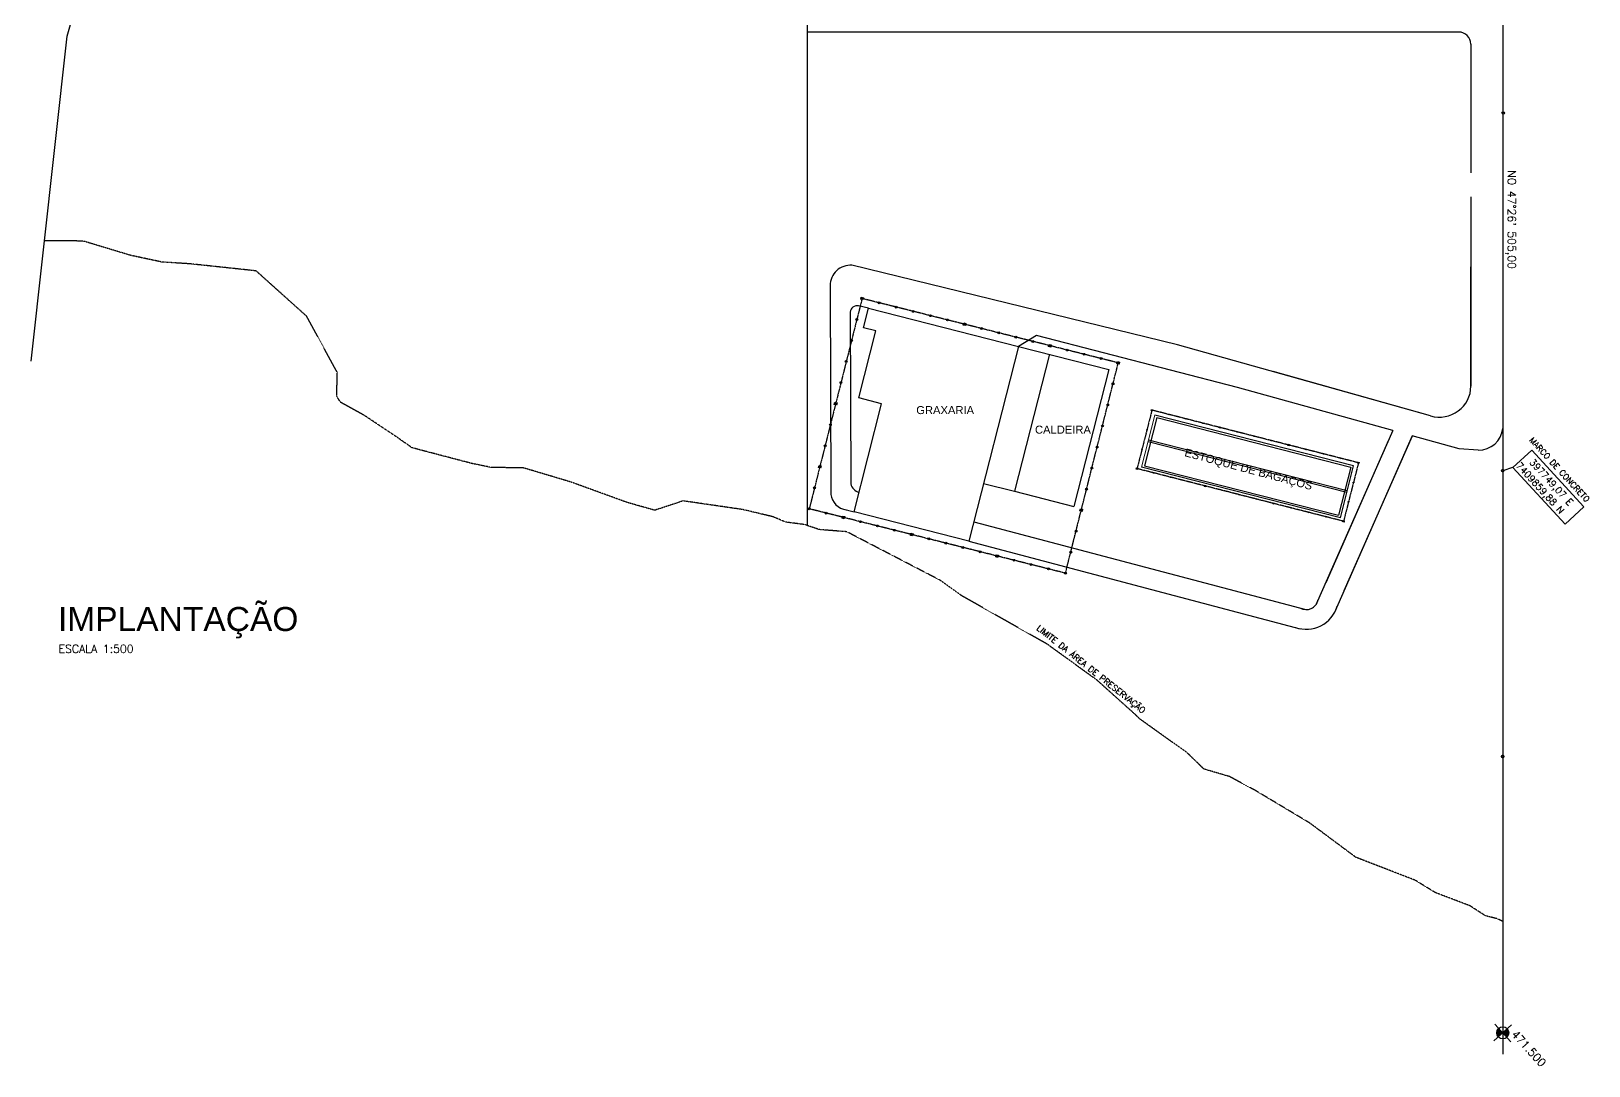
# Model space of a CAD drawing. Header units: millimetres. Extents: x 329990 to 395848, y 7389401 to 7442219.
# Drawn here: x 354926 to 393845, y 7389401 to 7415250 of the extents above; entities that cross this region are included whole.
import ezdxf

# ---------------------------------------------------------------- set-up
doc = ezdxf.new("R2010")
doc.units = ezdxf.units.MM
doc.linetypes.add('DASHED', pattern=[19.05, 12.7, -6.35])
doc.linetypes.add('DASHED2', pattern=[0.375, 0.25, -0.125])
for name, color, linetype in [('_LAYOUT', 252, 'Continuous'), ('ALVENARIA', 7, 'Continuous'), ('COTAS', 3, 'DASHED2'), ('PONTOS DE PARA-RAIOS', 1, 'Continuous')]:
    doc.layers.add(name, color=color, linetype=linetype)
doc.styles.add('1mm', font='romans.shx', dxfattribs={"height": 2})
doc.styles.add('ARIAL-ABA', font='arial.ttf', dxfattribs={"height": 0.4})
doc.styles.add('ARIAL-ABA1', font='arial.ttf', dxfattribs={"height": 2})
doc.linetypes.add('18-cerca_em_xis2', pattern='A,1,-0.3,[7,alex.shx,S=0.15,R=45,X=0,Y=0],-0.3', length=1.6)

# ---------------------------------------------------------------- blocks, each defined once
blk = doc.blocks.new('Apwr_pahaste')
at = {"const_width": 0.63}
blk.add_lwpolyline([(0.315, 0, 1), (-0.315, 0, 1)], format="xyb", close=True, dxfattribs=at)
for radius in [1.575, 0.63]:
    blk.add_circle((0, 0), radius)

msp = doc.modelspace()

# ---------------------------------------------------------------- hatches: boundary and pattern name
at = {"layer": 'ALVENARIA'}
h = msp.add_hatch(color=256, dxfattribs=at)
h.paths.add_polyline_path([(391796.8361, 7390114.4992, 0.4142135624), (391805.8414, 7390326.44), (391695.3684, 7390224.9722)])
h.paths.add_polyline_path([(391584.8953, 7390123.5044), (391695.3684, 7390224.9722), (391593.9006, 7390335.4452, 0.4142135624)])

# ---------------------------------------------------------------- linework, layer by layer
at = {"layer": '_LAYOUT', "lineweight": 0}
msp.add_line((383001.7659, 7405659.2232, -862.5003), (382670.9028, 7404360.7127, -705.9105), dxfattribs=at)
at = {"layer": '_LAYOUT'}
for p, q in [((387968.0842, 7404393.7953, -862.5003), (383001.7659, 7405659.2232, -862.5003)), ((387797.8145, 7403725.5522, -1019.0901), (382831.4962, 7404990.9801, -1019.0901)), ((387807.4926, 7403763.535, -1019.0901), (382841.1743, 7405028.9629, -1019.0901)), ((387637.2211, 7403095.2848, -705.9105), (382670.9028, 7404360.7127, -705.9105)), ((387637.2211, 7403095.2848, -705.9105), (387968.0842, 7404393.7953, -705.9105))]:
    msp.add_line(p, q, dxfattribs=at)
at = {"layer": '_LAYOUT', "lineweight": 0, "elevation": -862.5003}
msp.add_lwpolyline([(382746.2359, 7404393.1152), (387591.4245, 7403158.5514), (387897.5963, 7404360.1582), (383052.4077, 7405594.722)], close=True, dxfattribs=at)
at = {"layer": 'ALVENARIA'}
for p, q in [((391695.0877, 7438600.2489, -8.2303), (391695.2855, 7404609.8293, -8.2303)), ((355828.8662, 7415126.7097, -8.2303), (359608.3927, 7428727.1108, -8.2303)), ((390595.2266, 7415226.7727, 814.7997), (374312.4275, 7415226.7099, -8.2303)), ((390895.2255, 7414927.61, 814.7997), (390895.2442, 7411709.3134, 814.7997)), ((390895.2477, 7411109.3134, -8.2303), (390895.2752, 7406376.9634, 668.8136)), ((383566.5854, 7407416.3674, 900.5997), (375432.9031, 7409403.2225, 1809.4297)), ((390895.2752, 7406376.9634, 668.8136), (390895.2578, 7409364.0434, -8.2303)), ((374886.7708, 7408894.0417, -8.2303), (374902.919, 7403678.3857, -8.2303)), ((375388.8234, 7408231.8444, -8.2303), (375402.1125, 7403939.6536, -8.2303)), ((375720.3193, 7407842.1951, -862.5003), (375843.4626, 7408326.7935, -862.5003)), ((375843.7757, 7408326.7139, -862.5003), (379594.5689, 7407373.5842, -862.5003)), ((376030.4114, 7407763.183, -862.5003), (375720.3193, 7407842.1951, -862.5003)), ((375603.2523, 7406086.7478, -862.5003), (376030.4114, 7407763.183, -862.5003)), ((380048.9907, 7407643.4548, -862.5003), (379594.5689, 7407373.5842, -862.5003)), ((385064.9471, 7406345.702, 900.5997), (380048.9907, 7407643.4548, 900.5997)), ((379594.5689, 7407373.5842, -862.5003), (378355.0669, 7402509.0148, -862.5003)), ((380369.7991, 7407176.054, -862.5003), (379498.197, 7403755.3508, -862.5003)), ((379594.5689, 7407373.5842, -862.5003), (381852.4268, 7406798.2774, -862.5003)), ((389885.9079, 7405638.3375, 900.5997), (383566.5854, 7407416.3674, 900.5997)), ((381852.4268, 7406798.2774, -862.5003), (380980.8247, 7403377.5743, -862.5003)), ((389885.9079, 7405638.3375, 900.5997), (385957.7917, 7406743.568, 900.5997)), ((388945.3393, 7405271.966, 900.5997), (385064.9471, 7406345.702, 900.5997)), ((375486.7152, 7403239.8766, -862.5003), (376174.9845, 7405941.0692, -862.5003)), ((376174.9845, 7405941.0692, -862.5003), (375603.2523, 7406086.7478, -862.5003)), ((383052.4077, 7405594.722, -862.5003), (382746.2359, 7404393.1152, -862.5003)), ((383052.4077, 7405594.722, -862.5003), (387897.5963, 7404360.1582, -862.5003)), ((388945.3393, 7405271.966, 900.77), (387034.2364, 7400933.7576, 866.1115)), ((389432.3409, 7405137.2087, 2631.2454), (387480.6396, 7400706.8418, 614.3782)), ((389430.1441, 7405132.222, 2628.9752), (387727.79, 7401267.8737, 869.7807)), ((390602.6393, 7404813.3777, 900.5997), (389432.3409, 7405137.2087, 900.5997)), ((388841.0956, 7405035.3327, 898.8795), (387270.2202, 7401469.4413, 870.3911)), ((391083.469, 7404782.8438, 900.5997), (390602.6393, 7404813.3777, 900.5997)), ((382746.2359, 7404393.1152, -862.5003), (387591.4245, 7403158.5514, -862.5003)), ((387897.5963, 7404360.1582, -862.5003), (387591.4245, 7403158.5514, -862.5003)), ((391695.2855, 7404609.8293, -8.2303), (391695.3723, 7389690.523, -8.2303)), ((378722.9669, 7403952.881, -862.5003), (379498.197, 7403755.3508, -862.5003)), ((379498.197, 7403755.3508, -862.5003), (380980.8247, 7403377.5743, -862.5003)), ((375201.2788, 7403312.6064, -862.5003), (375486.7152, 7403239.8766, -862.5003)), ((378355.0669, 7402509.0148, -862.5003), (375486.7152, 7403239.8766, -862.5003)), ((378478.5232, 7402993.5337, -862.5003), (386775.881, 7400800.0629, 2731.4482)), ((378355.0669, 7402509.0148, -862.5003), (386631.3549, 7400321.1325, 2721.482)), ((391916.3144, 7390427.9078, -8.2303), (391474.4223, 7390022.0366, -8.2303)), ((391492.4328, 7390445.9183, -8.2303), (391898.3039, 7390004.0262, -8.2303))]:
    msp.add_line(p, q, dxfattribs=at)
at = {"layer": 'ALVENARIA', "ltscale": 1.5}
msp.add_line((374312.3356, 7432994.4561, -8.2303), (374312.4895, 7402900.7859, -8.2303), dxfattribs=at)
at = {"layer": 'ALVENARIA', "linetype": '18-cerca_em_xis2', "ltscale": 1.5}
msp.add_line((354926.4399, 7407006.7019, -8.2303), (355828.8662, 7415126.7097, -8.2303), dxfattribs=at)
at = {"layer": 'ALVENARIA', "linetype": 'DASHED', "ltscale": 0.25, "elevation": -8.2303}
msp.add_lwpolyline([(391695.353, 7393009.5168), (391558.7748, 7393074.6262), (391258.3405, 7393150.9554), (390877.3156, 7393397.8597), (390010.9878, 7393727.6552), (389504.8885, 7394037.7807), (388025.0161, 7394609.2388), (386874.9109, 7395465.1026), (385521.7595, 7396274.7492), (384868.3216, 7396627.1642), (384229.5585, 7396815.0727), (383811.8484, 7397219.8853), (382622.468, 7398069.2491), (382541.0014, 7398152.4017), (381557.6696, 7399035.1192), (380316.3082, 7399933.4857), (378162.5326, 7401152.9057), (377629.9726, 7401535.2128), (375303.8688, 7402743.2422), (374616.4312, 7402797.4697), (374248.9186, 7402922.395), (373778.3098, 7402983.9168), (373462.6795, 7403117.4363), (372712.9309, 7403296.5163), (371213.1593, 7403514.2496), (370507.6791, 7403279.9528), (369820.712, 7403473.9667), (368419.8119, 7403982.9045), (367233.7652, 7404336.2787), (366412.8506, 7404351.7493), (365948.813, 7404445.9382), (364444.1368, 7404840.7601), (364054.3298, 7405113.2662), (363249.2803, 7405651.3631), (362656.5554, 7405978.2092), (362560.4181, 7406128.3138), (362576.4496, 7406719.2697), (361811.6731, 7408125.4218), (360547.0297, 7409260.5049), (358914.4903, 7409434.6057), (358192.8827, 7409481.4414), (357409.8323, 7409648.5727), (356222.6127, 7410006.3635), (355260.5079, 7410012.6371)], dxfattribs=at)
at = {"layer": 'ALVENARIA'}
for points, elevation in [([(375843.7761, 7408326.7158), (375600.2743, 7408384.4103)], -862.5003), ([(391941.1571, 7404348.1125), (391695.2875, 7404267.3509)], -831.2603)]:
    msp.add_lwpolyline(points, dxfattribs=dict(at, elevation=elevation))
at = {"layer": 'ALVENARIA', "elevation": -831.2603}
msp.add_lwpolyline([(391949.8239, 7404349.2619), (393250.1874, 7402933.4914), (393720.19, 7403365.1816), (392419.8265, 7404780.9521)], close=True, dxfattribs=at)
at = {"layer": 'ALVENARIA'}
for centre, radius in [((391706.2323, 7413203.671, -47306.1003), 31.2072), ((391706.2323, 7413203.671, -48129.1303), 31.2072), ((391691.4639, 7404267.9033, -48129.1303), 31.2072), ((391691.5054, 7397129.336, -48129.1303), 31.2072), ((391695.3684, 7390224.9722, -8.2303), 150)]:
    msp.add_circle(centre, radius, dxfattribs=at)
for centre, radius, start, end in [((390595.2266, 7414926.7727, 814.7997), 300, 0.00033331, 90), ((375402.0196, 7408888.8741, 1809.4297), 515.2747, 86.56385854, 179.42538986), ((375561.2067, 7408215.7419, -8.2303), 173.1338, 76.95891565, 174.66341475), ((391094.3062, 7405385.193, 900.5997), 602.4467, 268.96926628, 354.22019527), ((375696.1183, 7404015.6473, -862.5003), 303.6683, 194.49243957, 253.55898877), ((375360.4557, 7403747.0173, -862.5003), 462.6555, 188.53090039, 261.53404427), ((386780.5123, 7401120.5715, 5604.4217), 813.2347, 250.95314943, 343.03064652), ((386782.42, 7401103.9009, 2808.8309), 303.9083, 241.6172088, 346.49579499)]:
    msp.add_arc(centre, radius, start, end, dxfattribs=at)
at = {"layer": 'ALVENARIA', "extrusion": (0.062076, 0.220625, 0.973381)}
msp.add_arc((1630484.0745, -7042455.7673, 1658944.4704), 800, 90.00000004, 195.31660717, dxfattribs=at)
at = {"layer": 'COTAS', "ltscale": 10}
for p, q in [((375687.216, 7408570.5829, -862.5003), (374367.1546, 7403316.3709, -862.5003)), ((382088.2865, 7406962.3863, -862.5003), (375687.216, 7408570.5829, -862.5003)), ((380768.2251, 7401708.1743, -862.5003), (382088.2865, 7406962.3863, -862.5003)), ((382929.3988, 7405781.2443, -862.5003), (382557.0917, 7404320.082, -862.5003)), ((388089.6792, 7404466.0078, -862.5003), (382929.5534, 7405780.8183, -862.5003)), ((387717.1261, 7403005.2949, -862.5003), (382557.0917, 7404320.082, -862.5003)), ((388089.4321, 7404466.0708, -862.5003), (387717.2175, 7403005.2715, -862.5003)), ((380768.2251, 7401708.1743, -862.5003), (374367.1546, 7403316.3709, -862.5003))]:
    msp.add_line(p, q, dxfattribs=at)
at = {"layer": 'PONTOS DE PARA-RAIOS', "ltscale": 40, "elevation": -862.5003}
for points in [[(375653.3289, 7408550.2265), (375666.9742, 7408604.5386), (375721.2863, 7408590.8933), (375707.641, 7408536.5812)], [(378213.7571, 7407906.9479), (378227.4024, 7407961.26), (378281.7145, 7407947.6147), (378268.0692, 7407893.3026)], [(380347.4472, 7407370.8823), (380361.0925, 7407425.1944), (380415.4046, 7407411.5491), (380401.7593, 7407357.237)], [(382054.3994, 7406942.0299), (382068.0447, 7406996.342), (382122.3568, 7406982.6967), (382108.7115, 7406928.3846)], [(374993.2982, 7405923.1205), (375006.9435, 7405977.4326), (375061.2556, 7405963.7873), (375047.6103, 7405909.4752)], [(374597.2798, 7404346.8569), (374610.9251, 7404401.169), (374665.2372, 7404387.5237), (374651.5919, 7404333.2116)], [(381130.3564, 7403264.0815), (381144.0017, 7403318.3936), (381198.3138, 7403304.7483), (381184.6685, 7403250.4362)], [(375186.7435, 7403081.5882), (375200.3888, 7403135.9003), (375254.701, 7403122.255), (375241.0557, 7403067.9429)], [(376893.6957, 7402652.7358), (376907.341, 7402707.0479), (376961.6531, 7402693.4026), (376948.0078, 7402639.0905)], [(379027.3859, 7402116.6703), (379041.0312, 7402170.9824), (379095.3433, 7402157.3371), (379081.698, 7402103.025)]]:
    msp.add_lwpolyline(points, close=True, dxfattribs=at)
at = {"layer": 'PONTOS DE PARA-RAIOS', "linetype": 'DASHED', "ltscale": 30, "elevation": -862.5003}
for points in [[(382911.3142, 7405769.9864), (382918.7215, 7405799.0575), (382947.7927, 7405791.6501), (382940.3853, 7405762.579)], [(384611.5904, 7405336.7526), (384618.9978, 7405365.8237), (384648.0689, 7405358.4163), (384640.6615, 7405329.3452)], [(386327.1994, 7404899.612), (386334.6068, 7404928.6831), (386363.678, 7404921.2757), (386356.2706, 7404892.2046)], [(382538.8525, 7404309.2501), (382546.2598, 7404338.3212), (382575.331, 7404330.9139), (382567.9236, 7404301.8427)], [(388071.44, 7404455.176), (388078.8474, 7404484.2471), (388107.9185, 7404476.8397), (388100.5111, 7404447.7686)], [(384239.1013, 7403876.0233), (384246.5087, 7403905.0944), (384275.5798, 7403897.687), (384268.1725, 7403868.6159)], [(385954.7104, 7403438.8826), (385962.1178, 7403467.9538), (385991.1889, 7403460.5464), (385983.7815, 7403431.4753)], [(387698.9783, 7402994.4397), (387706.3857, 7403023.5108), (387735.4568, 7403016.1034), (387728.0494, 7402987.0323)]]:
    msp.add_lwpolyline(points, close=True, dxfattribs=at)

# ---------------------------------------------------------------- block references
at = {"layer": 'PONTOS DE PARA-RAIOS'}
for p, xscale, yscale, zscale, rotation in [((375687.216, 7408570.5829, -862.5003), 15, 15, 15, 75.89697888002667), ((376113.954, 7408463.3698, -862.5003), 15, 15, 15, 75.89697888002667), ((376540.6921, 7408356.1567, -862.5003), 15, 15, 15, 75.89697888002667), ((376967.4301, 7408248.9436, -862.5003), 15, 15, 15, 75.89697888002667), ((375555.2099, 7408045.1617, -862.5003), 15, 15, 15, 75.89697888002667), ((377394.1681, 7408141.7305, -862.5003), 15, 15, 15, 75.89697888002667), ((377820.9062, 7408034.5174, -862.5003), 15, 15, 15, 75.89697888002667), ((378247.6442, 7407927.3043, -862.5003), 15, 15, 15, 75.89697888002667), ((378674.3822, 7407820.0912, -862.5003), 15, 15, 15, 75.89697888002667), ((375423.2037, 7407519.7405, -862.5003), 15, 15, 15, 75.89697888002667), ((379101.1203, 7407712.8781, -862.5003), 15, 15, 15, 75.89697888002667), ((379527.8583, 7407605.6649, -862.5003), 15, 15, 15, 75.89697888002667), ((379954.5963, 7407498.4518, -862.5003), 15, 15, 15, 75.89697888002667), ((380381.3344, 7407391.2387, -862.5003), 15, 15, 15, 75.89697888002667), ((380808.0724, 7407284.0256, -862.5003), 15, 15, 15, 75.89697888002667), ((381234.8104, 7407176.8125, -862.5003), 15, 15, 15, 75.89697888002667), ((381661.5485, 7407069.5994, -862.5003), 15, 15, 15, 75.89697888002667), ((375291.1976, 7406994.3193, -862.5003), 15, 15, 15, 75.89697888002667), ((382088.2865, 7406962.3863, -862.5003), 15, 15, 15, 75.89697888002667), ((375159.1914, 7406468.8981, -862.5003), 15, 15, 15, 75.89697888002667), ((381956.2804, 7406436.9651, -862.5003), 15, 15, 15, 75.89697888002667), ((375027.1853, 7405943.4769, -862.5003), 15, 15, 15, 75.89697888002667), ((381824.2742, 7405911.5439, -862.5003), 15, 15, 15, 75.89697888002667), ((382929.5534, 7405780.8183, -862.5003), 4.9999995, 4.9999995, 4.9999995, 75.705099999291), ((383339.6894, 7405676.3148, -862.5003), 4.9999995, 4.9999995, 4.9999995, 75.705099999291), ((383766.066, 7405567.6732, -862.5003), 4.9999995, 4.9999995, 4.9999995, 75.705099999291), ((374895.1792, 7405418.0557, -862.5003), 15, 15, 15, 75.89697888002667), ((381692.2681, 7405386.1227, -862.5003), 15, 15, 15, 75.89697888002667), ((382803.7941, 7405289.1733, -862.5003), 4.9999995, 4.9999995, 4.9999995, 75.705099999291), ((384203.6592, 7405456.1735, -862.5003), 4.9999995, 4.9999995, 4.9999995, 75.705099999291), ((384630.0358, 7405347.5319, -862.5003), 4.9999995, 4.9999995, 4.9999995, 75.705099999291), ((385056.4124, 7405238.8903, -862.5003), 4.9999995, 4.9999995, 4.9999995, 75.705099999291), ((385482.789, 7405130.2487, -862.5003), 4.9999995, 4.9999995, 4.9999995, 75.705099999291), ((374763.173, 7404892.6345, -862.5003), 15, 15, 15, 75.89697888002667), ((381560.262, 7404860.7015, -862.5003), 15, 15, 15, 75.89697888002667), ((382680.4293, 7404804.6311, -862.5003), 4.9999995, 4.9999995, 4.9999995, 75.705099999291), ((385909.3717, 7405021.5546, -862.5003), 4.9999995, 4.9999995, 4.9999995, 75.705099999291), ((386345.4387, 7404910.4438, -862.5003), 4.9999995, 4.9999995, 4.9999995, 75.705099999291), ((386781.5057, 7404799.3331, -862.5003), 4.9999995, 4.9999995, 4.9999995, 75.705099999291), ((374631.1669, 7404367.2133, -862.5003), 15, 15, 15, 75.89697888002667), ((381428.2558, 7404335.2803, -862.5003), 15, 15, 15, 75.89697888002667), ((382557.0644, 7404320.0889, -862.5003), 4.9999995, 4.9999995, 4.9999995, 75.705099999291), ((387217.5726, 7404688.2223, -862.5003), 4.9999995, 4.9999995, 4.9999995, 75.705099999291), ((387653.6396, 7404577.1116, -862.5003), 4.9999995, 4.9999995, 4.9999995, 75.705099999291), ((388089.5877, 7404466.0311, -862.5003), 4.9999995, 4.9999995, 4.9999995, 75.705099999291), ((382967.2003, 7404215.5855, -862.5003), 4.9999995, 4.9999995, 4.9999995, 75.705099999291), ((383393.5769, 7404106.9439, -862.5003), 4.9999995, 4.9999995, 4.9999995, 75.705099999291), ((383831.1701, 7403995.4442, -862.5003), 4.9999995, 4.9999995, 4.9999995, 75.705099999291), ((387963.92, 7403974.3628, -862.5003), 4.9999995, 4.9999995, 4.9999995, 75.705099999291), ((374499.1608, 7403841.7921, -862.5003), 15, 15, 15, 75.89697888002667), ((381296.2497, 7403809.8591, -862.5003), 15, 15, 15, 75.89697888002667), ((384257.5467, 7403886.8026, -862.5003), 4.9999995, 4.9999995, 4.9999995, 75.705099999291), ((384683.9233, 7403778.161, -862.5003), 4.9999995, 4.9999995, 4.9999995, 75.705099999291), ((385110.2999, 7403669.5194, -862.5003), 4.9999995, 4.9999995, 4.9999995, 75.705099999291), ((385536.8827, 7403560.8252, -862.5003), 4.9999995, 4.9999995, 4.9999995, 75.705099999291), ((374367.1546, 7403316.3709, -862.5003), 15, 15, 15, 75.89697888002667), ((374793.8927, 7403209.1578, -862.5003), 15, 15, 15, 75.89697888002667), ((381164.2435, 7403284.4379, -862.5003), 15, 15, 15, 75.89697888002667), ((385972.9497, 7403449.7145, -862.5003), 4.9999995, 4.9999995, 4.9999995, 75.705099999291), ((386409.0166, 7403338.6038, -862.5003), 4.9999995, 4.9999995, 4.9999995, 75.705099999291), ((386845.0836, 7403227.493, -862.5003), 4.9999995, 4.9999995, 4.9999995, 75.705099999291), ((387840.5551, 7403489.8207, -862.5003), 4.9999995, 4.9999995, 4.9999995, 75.705099999291), ((375220.6307, 7403101.9446, -862.5003), 15, 15, 15, 75.89697888002667), ((375647.3687, 7402994.7315, -862.5003), 15, 15, 15, 75.89697888002667), ((376074.1068, 7402887.5184, -862.5003), 15, 15, 15, 75.89697888002667), ((376500.8448, 7402780.3053, -862.5003), 15, 15, 15, 75.89697888002667), ((381032.2374, 7402759.0167, -862.5003), 15, 15, 15, 75.89697888002667), ((387281.1506, 7403116.3823, -862.5003), 4.9999995, 4.9999995, 4.9999995, 75.705099999291), ((387717.1902, 7403005.2785, -862.5003), 4.9999995, 4.9999995, 4.9999995, 75.705099999291), ((376927.5828, 7402673.0922, -862.5003), 15, 15, 15, 75.89697888002667), ((377354.3209, 7402565.8791, -862.5003), 15, 15, 15, 75.89697888002667), ((377781.0589, 7402458.666, -862.5003), 15, 15, 15, 75.89697888002667), ((378207.7969, 7402351.4529, -862.5003), 15, 15, 15, 75.89697888002667), ((378634.535, 7402244.2398, -862.5003), 15, 15, 15, 75.89697888002667), ((379061.273, 7402137.0267, -862.5003), 15, 15, 15, 75.89697888002667), ((379488.011, 7402029.8136, -862.5003), 15, 15, 15, 75.89697888002667), ((380900.2313, 7402233.5955, -862.5003), 15, 15, 15, 75.89697888002667), ((379914.7491, 7401922.6005, -862.5003), 15, 15, 15, 75.89697888002667), ((380341.4871, 7401815.3874, -862.5003), 15, 15, 15, 75.89697888002667), ((380768.2251, 7401708.1743, -862.5003), 15, 15, 15, 75.89697888002667)]:
    msp.add_blockref('Apwr_pahaste', p, dxfattribs=dict(at, xscale=xscale, yscale=yscale, zscale=zscale, rotation=rotation))

# ---------------------------------------------------------------- texts
at = {"layer": 'ALVENARIA'}
for s, height, rotation, style, p in [("NO 47%%D26' 505,00 ", 200, 270.00033333, '1mm', (391820.7931, 7411776.3877, -8.2303)), ('MARCO DE CONCRETO', 143.808, 312.56699998, '1mm', (392347.7948, 7405023.0274, -995.8663)), ('ESTOQUE DE BAGAÇOS', 200, 345.00455787, 'ARIAL-ABA1', (383728.6343, 7404635.6109, 1637.8297)), ('7409859,88 N', 168, 312.56699998, '1mm', (392015.5172, 7404385.8942, -831.2603)), ('397749,07 E', 168, 312.56699998, '1mm', (392348.1404, 7404467.2413, -831.2603)), ('LIMITE DA ÁREA DE PRESERVAÇÃO', 149.8, 321.53030123, '1mm', (380034.5452, 7400308.6963, -8.2303)), ('471.500', 200, 312.56699998, '1mm', (391894.4029, 7390177.1847, -8.2303))]:
    msp.add_text(s, height=height, rotation=rotation, dxfattribs=dict(at, style=style)).set_placement(p)
for s, height, style, p in [('GRAXARIA', 200, 'ARIAL-ABA1', (377040.9297, 7405683.0827, 1637.8297)), ('CALDEIRA', 200, 'ARIAL-ABA1', (380007.4932, 7405193.9264, 1637.8297)), ('IMPLANTAÇÃO', 600, 'ARIAL-ABA', (355595.9545, 7400263.6677, 814.7997)), ('ESCALA 1:500', 200, '1mm', (355609.9054, 7399718.3891, 1637.8297))]:
    msp.add_text(s, height=height, dxfattribs=dict(at, style=style)).set_placement(p)

doc.saveas('drawing.dxf')
